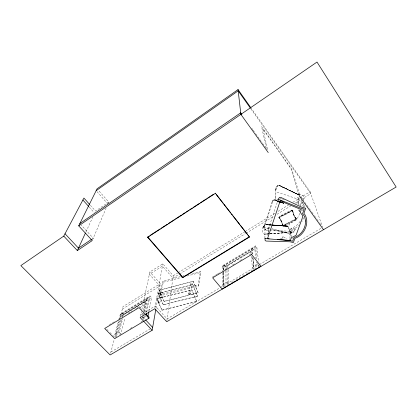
<?xml version="1.0" encoding="UTF-8"?>
<svg xmlns="http://www.w3.org/2000/svg" width="417" height="417" viewBox="0 0 417 417"><rect width="100%" height="100%" fill="white"/><g stroke="black" fill="none" stroke-linecap="round" stroke-linejoin="round"><path stroke-width="0.31" stroke-dasharray="2.08 1.56" d="M143.088 315.513L142.656 318.364L145.955 316.388M145.95 312.557L148.952 297.613C148.108 297.133 146.393 297.993 146.648 299.02L144.058 311.562M299.875 205.482L301.449 200.332L278.462 192.529L276.852 192.852M264.915 238.112L264.977 231.258L264.065 226.952L264.649 227.593L265.348 229.83L264.941 228.949L266.155 230.669L264.941 228.949M275.538 189.396L275.23 193.311L275.58 197.21L275.366 195.537M268.35 232.373L268.501 228.73L277.581 201.416L278.634 201.15M223.21 269.955L223.199 265.973L224.065 265.056L225.373 264.67L225.764 264.837L225.884 270.034M223.298 272.64L223.387 284.603C223.204 283.461 225.081 282.523 226.035 283.044L225.894 270.685M267.85 235.449L268.501 228.678L269.523 228.912M268.35 232.384L268.178 234.073M290.143 233.077L290.592 228.928L291.858 228.224L293.886 228.063L295.215 228.605L295.205 229.486A6.724 5.854 -10.9 0 1 290.326 233.046L290.899 230.935L295.387 229.053M252.488 253.906C251.519 251.946 251.117 246.603 254.646 247.479L255.814 258.144M275.303 190.444C275.809 190.001 276.257 189.073 276.435 187.89L275.96 187.775L275.543 189.375M299.046 197.178L298.473 198.586A31.317 13.281 -31.7 0 0 298.009 200.968L298.28 204.168M252.937 257.868L253.823 266.661L253.896 266.02L254.735 265.275L255.84 264.873L256.57 265.04L256.226 261.907M166.883 320.595L173.237 275.726L162.818 263.825L149.885 271.92L141.561 310.915M289.987 238.602L289.961 235.897L289.481 234.521L288.382 233.186L272.176 228.605M263.283 226.733L263.263 226.853A2.83 0.777 -64 0 1 263.184 227.255C261.876 229.392 261.944 232.884 264.315 234.213L269.434 233.843M196.715 301.574L191.784 289.706L156.761 298.822L161.999 310.243L196.715 301.574L191.784 289.706M197.559 296.242L192.711 284.503L158.194 293.558L163.339 304.858L197.559 296.242L192.711 284.503M191.184 294.647L198.122 292.708L193.29 281.24L159.091 290.253L164.178 301.481L188.672 295.283M180.446 276.622L162.964 281.199L159.31 294.855L159.779 295.888L198.69 285.932L200.848 272.421L200.426 271.389L190.433 274.005M198.69 285.932L198.247 284.868L200.426 271.389M296.92 203.595L298.754 197.752M275.84 190.053L276.075 188.995A2.611 0.516 -76.3 0 1 276.435 187.89M156.01 308.33L160.352 283.643L149.885 271.92M198.091 292.896L193.29 281.24M154.884 308.168L162.818 263.825M190.772 292.114L192.237 283.951A0.86 0.725 10.5 0 0 191.101 283.086A0.86 0.725 10.5 0 0 190.845 284.311A0.86 0.725 10.5 0 0 192.237 283.951M188.927 292.395L190.548 283.617M148.905 311.311L151.548 297.66L150.011 295.971L120.398 314.037L118.746 320.22M146.841 311.921L150.011 295.971M145.325 315.669C145.742 317.598 143 316.216 142.572 318.004M143.266 319.625L143.896 316.539M144.782 312.213L146.544 303.566L144.991 301.882L123.734 314.814L123.406 316.07M143.219 314.887L143.735 312.396M143.86 311.77L146.57 298.676M142.656 318.364L142.911 317.128M142.155 315.429L142.671 312.964M143.187 310.503L144.991 301.882M140.393 316.383L141.426 311.546M122.332 317.113L123.302 313.245L122.921 313.094L121.071 314.064L120.252 317.702M161.999 310.243L156.813 298.629M163.339 304.858L158.246 293.37M164.178 301.481L159.143 290.07M119.721 334.762L120.821 334.106L124.975 317.718M115.436 337.322L116.411 336.738L114.764 335.054L119.179 332.412L122.754 318.583M159.831 302.591L162.474 292.442M116.572 336.118L120.81 320.006M121.623 316.904L121.952 315.664L151.548 297.66M121.686 319.563L118.141 333.032C117.292 332.547 115.509 333.386 115.801 334.434L119.424 320.803M159.779 295.888L163.412 282.205L162.964 281.199M158.116 302.247L160.806 292.108M110.599 353.178L114.232 339.553M114.894 337.066L119.371 320.261M120.002 317.989L123.025 306.558L160.352 283.643M263.289 226.707L264.748 224.93M114.764 335.054L118.579 320.84M299.828 213.395L298.191 216.903L296.127 219.545L293.667 221.557L289.841 223.215L288.647 226.598A29.247 3.07 65.6 0 0 288.642 227.661L291.03 236.778M270.211 233.755L287.475 232.597L291.514 233.489L290.196 229.048M303.805 217.622L301.825 221.703M263.398 226.441L262.783 227.99L263.419 228.13L263.992 226.66L263.356 226.514M303.404 200.045C306.114 196.313 301.908 194.489 298.921 194.749L279.265 185.617L299.187 195.005L279.588 185.435L278.165 185.419L277.18 186.154L278.165 185.419L279.718 185.482L299.312 195.208L279.588 185.435L278.165 185.419L276.424 186.722L275.96 187.775M291.551 237.002L291.274 236.027A35.435 3.706 65.7 0 1 290.659 233.484L290.373 231.628L291.655 228.005C295.679 226.9 298.911 223.835 300.855 220.212M291.514 233.489L293.026 229.084L296.018 227.661L298.807 225.451M302.565 202.407L302.143 203.59L301.929 201.703M92.485 239.983L106.095 208.119M107.857 203.991L108.701 202.026L98.339 190.194M86.011 231.789L92.741 217.189M304.035 198.268L303.597 199.003M278.837 217.434L279.213 217.361L278.801 217.293L281.319 221.604L283.159 226.05L296.633 219.087L293.98 215L292.557 210.121L278.9 217.21M280.318 201.474C278.175 200.759 274.172 198.32 272.431 201.218C274.485 198.909 277.873 201.343 280.068 201.87M272.259 201.489L272.655 200.869M289.294 239.905L289.784 239.264M223.283 270.122L223.257 266.343L253.098 248.35C252.342 247.875 252.952 249.653 253.26 249.919M252.811 248.188L224.336 265.306L224.664 267.073M292.515 210.132C292.395 213.259 294.152 217.205 296.581 219.154M264.175 225.488C265.858 223.376 269.173 224.945 271.305 224.805M264.159 225.498L264.795 224.867M147.3 298.244L147.013 299.208L147.326 300.073L121.832 315.361L121.665 314.392L122.014 313.662L147.425 298.212L147.675 298.348L121.076 314.606M279.192 217.565L288.173 213.113L292.661 210.251M283.195 226.04L281.934 222.11L279.213 217.361M108.701 202.026L95.556 211.085L90.385 205.289M92.193 238.91L93.252 238.201L81.138 224.966M173.237 275.726L177.673 273.005M178.226 272.666L244.706 231.847M245.259 231.503L275.178 213.134M277.946 211.435L288.475 204.971M292.906 202.25L299.552 198.169M300.11 197.83L310.081 191.705L251.18 108.201M122.358 309.065L159.93 286.046L149.385 274.266L162.406 266.135L172.904 278.097L178.992 274.365M179.55 274.026L245.431 233.661M245.988 233.322L274.224 216.027M276.992 214.328L290.831 205.852M295.262 203.136L300.798 199.743M301.35 199.404L310.764 193.639L250.914 108.847M122.979 314.668L146.357 300.438M109.416 324.76L114.941 321.403M118.809 319.052L122.681 316.701M128.207 313.344L132.074 310.993M135.942 308.643L139.257 306.631L140.972 308.471M140.008 307.532L146.544 303.566M140.753 314.705L142.906 313.412M145.053 312.119L155.28 305.969L167.123 318.906L219.717 287.944M222.167 272.39L222.141 265.937L255.47 245.889L256.924 247.745L258.576 261.892M225.842 266.135L252.181 250.33M223.637 270.315L223.616 267.724L256.924 247.745M226.963 268.746L226.916 266.155L250.872 251.79L252.342 253.651M212.654 276.893L214.875 275.564M215.433 275.23L217.101 274.235M217.653 273.901L220.989 271.91M224.872 269.585L227.098 268.256M232.65 264.931L234.318 263.935M239.874 260.609L242.095 259.28M249.314 254.964L251.534 253.635M130.255 328.476L132.476 327.152M140.795 322.185L142.463 321.194M223.778 287.157L222.214 285.296L227.213 282.351L226.973 269.398M252.66 256.809L253.922 269.439L252.379 267.511L257.565 264.456L257.352 262.533M110.917 352L151.538 328.08M220.275 287.615L258.884 264.884M259.442 264.555L320.991 228.318M224.33 286.828L226.551 285.525M227.109 285.202L228.771 284.222L228.401 267.964M231.565 282.58L233.801 281.267M236.038 279.953L244.419 275.022M246.655 273.708L248.892 272.395M251.128 271.081L255.996 268.22M258.066 267L260.406 265.629M284.212 224.951L283.164 225.561L283.138 225.972M284.17 224.972L292.942 220.343L296.602 218.951M285.244 224.362L286.349 223.741M278.791 201.75L277.852 201.771M280.662 202.281L283.784 203.173L280.677 202.083L282.2 202.13M122.014 313.662L122.41 313.751M182.943 275.971L184.189 275.642M163.412 282.205L181.51 277.477M187.124 276.012L200.848 272.421M159.091 290.253L193.259 281.423M158.194 293.558L192.675 284.691M159.31 294.855L198.247 284.868M156.761 298.822L191.752 289.898M164.225 301.293L188.703 295.095M191.215 294.459L198.122 292.708M163.386 304.665L197.59 296.049M162.046 310.045L196.746 301.376M224.336 265.306L224.648 265.447M280.422 238.644L282.215 238.425L281.777 237.951L282.919 237.732L282.33 237.221L283.112 236.992L282.424 236.465L282.669 236.356L287.052 239.103M287.422 232.978L284.988 232.608L288.382 233.186L271.806 229.788M270.075 233.796L287.355 232.535L268.913 233.828M268.277 233.869L264.456 234.14L269.575 233.796M274.485 199.727L273.13 200.144L272.176 201.468L264.686 224.283L264.545 226.921L265.78 228.422A3.008 2.643 -7.8 0 0 266.844 228.751L269.325 229.267M301.997 195.615L302.732 195.636M265.91 230.413L288.157 231.117L290.373 231.628M274.688 199.738L280.229 201.541M274.443 199.727L274.787 199.743M271.086 225.081L266.02 224.784L271.081 225.081M287.568 226.05L271.722 225.123L288.757 226.327M266.093 224.685L271.149 225.008M271.775 225.05L287.678 226.139L271.894 224.998M270.748 224.899L266.213 224.591L271.264 224.956M273.338 225.081L287.678 226.139L271.66 224.841M271.019 224.789L266.531 224.424L270.987 224.841M271.629 224.904L287.933 226.436L271.947 224.867M288.934 229.496L289.315 229.574A47.225 10.764 -78.2 0 1 289.836 231.909L290.138 234.041M298.108 203.423L298.499 203.501A52.532 13.083 -75 0 0 298.911 204.929M285.588 232.556L270.638 229.168M278.186 201.552L277.305 201.354L276.111 200.155L275.455 196.188M279.155 201.781L282.726 202.594L276.179 200.598A3.075 2.747 -10.9 0 0 275.038 200.415L273.573 200.796L272.473 202.068L264.545 226.921M277.758 201.625L277.581 201.416L278.092 201.531M277.581 201.416L278.629 201.661M269.09 228.818L268.23 228.61C264.748 229.069 268.757 226.165 270.007 227.995M280.886 201.802L281.272 201.896M283.8 203.209L278.061 201.792L283.852 203.282M279.364 202.141L283.675 203.199M279.645 201.479C275.413 199.899 274.819 199.42 278.129 201.833M282.726 202.594L280.667 202.047M268.501 228.73L269.001 228.803M283.461 203.115L278.28 201.76L283.487 203.168M280.62 202.255L283.675 203.105M283.279 202.865L280.245 201.969L283.32 202.902M276.179 200.598L278.603 201.38M279.213 201.578L283.456 202.949M280.834 201.745L282.648 202.37M282.554 199.065L284.363 199.774M279.859 197.986L281.668 198.721M275.298 192.769L275.965 193.233M303.701 206.983L302.273 205.154A38.421 16.378 -31.1 0 1 301.512 202.886L301.392 201.208M106.804 329.294L108.159 330.681M109.968 332.526L112.23 334.841M112.684 335.299L114.493 337.15M119.179 332.412L120.821 334.106M120.398 314.037L121.952 315.664M142.953 317.061L144.72 318.948M89.175 207.014L94.206 212.634M96.994 191.617L107.44 203.517M292.51 210.392L291.462 210.059L279.567 216.235L279.025 217.398A85.923 55.706 -23.9 0 0 292.51 210.387L292.739 211.852L292.64 211.221M295.783 218.242L295.064 217.299L295.413 217.778M295.533 217.909L296.206 219.034M298.358 209.876L300.12 211.987M300.276 212.316L298.285 209.761M227.213 282.351L228.771 284.222M299.901 204.695L300.918 205.92M222.141 265.937L223.616 267.724M226.916 266.155L228.026 267.511M279.03 217.393A94.143 53.543 -16.6 0 1 283.19 225.795L284.191 226.17L295.304 220.457L296.268 219.868L296.404 218.993A48.596 27.235 -27 0 1 292.531 210.382M257.565 264.456L259.103 266.39L258.952 265.108M295.283 217.606L293.406 214.197L292.406 210.267L279.025 217.226L281.063 220.583M296.039 218.487L296.404 218.993A66.793 34.324 -23.2 0 0 283.195 225.795M302.07 201.838L302.893 203.089M251.649 128.108L252.78 129.692M253.161 130.219L255.423 133.383M255.798 133.909L262.215 142.875M262.595 143.401L265.613 147.618M266.369 148.671L267.099 149.698M298.546 193.629L299.912 195.537L291.858 169.422L261.574 126.606L266.228 148.04M300.657 196.579L308.867 208.047M309.237 208.568L311.478 211.695M311.848 212.217L314.09 215.344M314.46 215.865L316.701 218.993M317.071 219.514L319.313 222.636M319.683 223.158L321.924 226.285M299.072 209.829L299.708 210.908M283.31 225.618L281.068 220.588M303.044 203.376L303.717 204.783M288.642 227.661L289.315 229.574M251.983 248.871L252.556 254.099M304.035 205.638L304.488 207.197M303.597 204.471L304.16 205.962M310.081 191.705L322.669 227.328M291.858 238.034L292.197 239.113M290.899 230.935L291.874 233.353L292.036 232.785L293.907 232.123L294.016 231.049L294.584 230.789L295.226 229.168M299.036 195.229L290.884 168.531L263.059 129.202L267.693 150.089M298.499 203.501L298.009 200.968M302.554 209.652L302.747 210.752M255.47 245.889L257.06 259.973M252.926 258.311L253.75 266.484M250.872 251.79L251.055 253.677M251.295 256.194L252.379 267.511M223.642 270.961L223.773 286.51M223.225 272.473L223.309 284.436M222.167 273.036L222.214 285.296M263.419 228.135A3.159 0.605 -77.2 0 1 263.987 226.671M276.737 186.686L276.737 186.686M297.681 197.168L297.691 197.502L297.681 197.168M276.523 186.555L277.613 185.982L276.523 186.555M282.278 202.354L280.485 201.792L282.257 202.36M283.529 226.097L283.784 226.264L283.529 226.097M158.278 302.799A0.876 0.714 13.8 0 0 159.768 302.768A0.876 0.714 13.8 0 0 158.872 301.694A0.876 0.714 13.8 0 0 158.278 302.799M160.962 292.645A0.85 0.704 13.8 0 0 162.411 292.614A0.85 0.704 13.8 0 0 161.546 291.561A0.85 0.704 13.8 0 0 160.962 292.645"/><path stroke-width="0.63" d="M149.369 235.897L147.654 237.294L182.745 277.68L249.413 237.075L215.229 193.134M182.745 277.68L182.787 277.315L147.733 236.96M89.519 204.325L83.916 198.049L63.77 236.105L20.85 265.603L110.13 354.95L152.153 330.28L155.786 309.602M148.921 318.228L139.038 307.616L104.688 328.46L114.67 338.646L148.921 318.228L149.114 317.222L146.112 314.001M147.946 316.274L148.786 311.932M146.336 314.475L146.586 313.198M63.77 236.105L77.348 250.57L85.469 232.957M77.348 250.57L92.235 240.583L78.704 225.842L97.098 188.776L238.05 89.582L250.81 107.669M96.16 190.663L238.196 90.833L250.539 108.321M79.84 223.548L240.703 112.819L241.839 114.399M78.704 225.842L317.009 62.05L396.15 187.03L166.722 321.726L154.785 308.721L140.154 317.499L152.153 330.28M91.667 239.264L78.469 248.136L65.016 233.755M150.454 235.193L160.253 228.829M161.343 228.125L167.332 224.237M168.421 223.528L174.405 219.639M175.494 218.935L181.484 215.047M182.573 214.338L185.294 212.571M186.383 211.867L188.557 210.449M189.646 209.746L192.367 207.979M193.457 207.27L199.446 203.381M200.535 202.678L206.524 198.789M207.609 198.08L213.598 194.192M147.654 237.294L215.224 193.425M182.787 277.315L249.376 236.741L249.413 237.075M288.924 240.286L288.569 240.39M279.969 239.473L277.373 239.587C281.783 238.91 286.098 240.755 290.399 240.286L291.316 237.721L296.054 235.308L302.507 217.46C303.446 215.547 301.032 213.911 300.365 212.357L301.293 209.589L285.129 202.964L281.824 201.135L280.219 200.759L267.552 238.529L269.111 238.884M145.601 319.891L152.653 327.428M82.889 199.993L88.758 206.545M216.423 194.656L223.173 203.272M223.965 204.288L230.716 212.91M231.513 213.921L232.305 214.937M233.098 215.949L239.848 224.57M240.645 225.587L247.396 234.208M248.188 235.219L248.98 236.236M268.24 152.559L240.88 114.373L238.05 89.582M299.197 195.766L323.498 229.684M305.578 221C305.802 228.182 301.001 235.506 293.98 237.502L292.651 241.208L290.362 240.687L265.358 238.581L264.915 238.112L265.202 240.708L266.406 241.073L289.971 241.782L293.37 242.558L294.887 238.347C304.551 235.303 310.701 221.651 303.915 213.269L305.724 208.25L302.226 207.437L281.011 197.481L279.703 197.272L277.748 199.54L278.441 199.31L301.814 208.594L304.165 209.141L302.56 213.619L304.618 216.637L305.578 221M251.623 254.526L212.634 277.826L222.125 289.085L260.953 266.291L251.623 254.526M189 294.36A0.886 0.735 10.5 0 0 190.433 293.995A0.886 0.735 10.5 0 0 189.261 293.109A0.886 0.735 10.5 0 0 189 294.36"/></g></svg>
